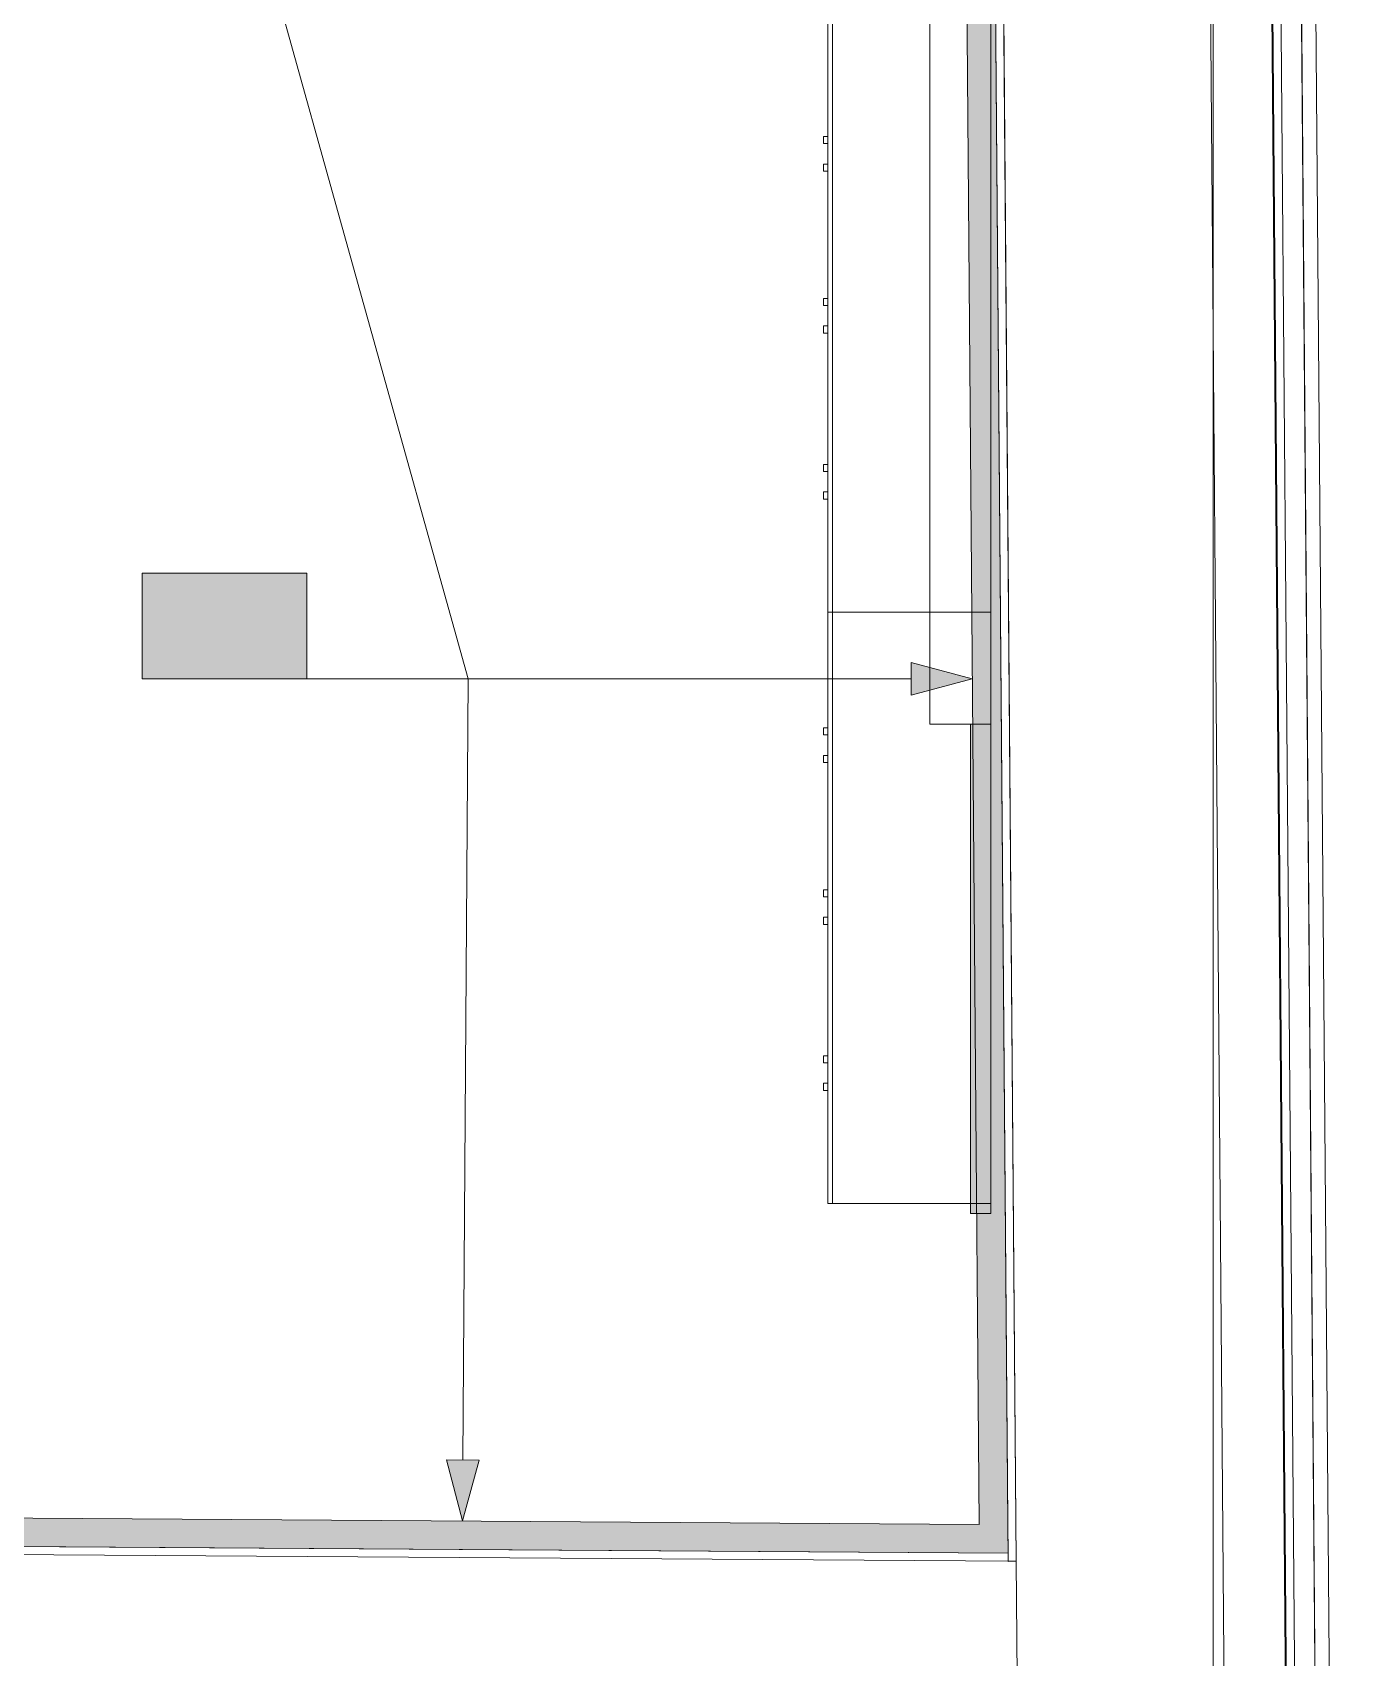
# Model space of a CAD drawing. Header units: millimetres. Extents: x 0 to 1189, y 0 to 841.
# Drawn here: x 828.23 to 860.32, y 654.78 to 694.63 of the extents above; entities that cross this region are included whole.
import ezdxf

# ---------------------------------------------------------------- set-up
doc = ezdxf.new("R2010")
doc.units = ezdxf.units.MM

msp = doc.modelspace()

# ---------------------------------------------------------------- hatches: boundary and pattern name
at = {"true_color": 0xf1d696}
h = msp.add_hatch(color=41, dxfattribs=at)
h.dxf.hatch_style = 2
h.paths.add_polyline_path([(850.9683, 716.908866), (851.668301, 716.908866), (852.141302, 658.040776), (851.441301, 658.044776)])
at = {"true_color": 0xffffff}
h = msp.add_hatch(color=7, dxfattribs=at)
h.dxf.hatch_style = 2
h.paths.add_polyline_path([(830.916269, 681.364812), (834.956276, 681.364812), (834.956276, 678.776808), (830.916269, 678.776808)])
h = msp.add_hatch(color=7, dxfattribs=at)
h.dxf.hatch_style = 2
h.paths.add_polyline_path([(830.916269, 681.364812), (834.956276, 681.364812), (834.956276, 678.776808), (830.916269, 678.776808)])
h = msp.add_hatch(color=7, dxfattribs=at)
h.dxf.hatch_style = 2
h.paths.add_polyline_path([(830.916269, 681.364812), (834.956276, 681.364812), (834.956276, 678.776808), (830.916269, 678.776808)])
at = {"true_color": 0x0077b0}
h = msp.add_hatch(color=144, dxfattribs=at)
h.paths.add_polyline_path([(832.127401, 679.968764), (832.127401, 680.775743), (832.09791, 680.932426), (832.008889, 681.063477), (831.880249, 681.14988), (831.723911, 681.179232), (831.567435, 681.14988), (831.436177, 681.063477), (831.34874, 680.932426), (831.320421, 680.775743), (831.320421, 679.968764), (831.34874, 679.812425), (831.436177, 679.683785), (831.567435, 679.594764), (831.723911, 679.565274), (831.880249, 679.594764), (832.008889, 679.683785), (832.09791, 679.812425)])
h.paths.add_polyline_path([(832.328043, 679.968764), (832.316889, 679.848108), (832.283463, 679.736082), (832.227816, 679.633048), (832.15, 679.539367), (832.058232, 679.462068), (831.956179, 679.407558), (831.844515, 679.375269), (831.723911, 679.364632), (831.602178, 679.375269), (831.490471, 679.407558), (831.388272, 679.462068), (831.295065, 679.539367), (831.217335, 679.633048), (831.161878, 679.736082), (831.128641, 679.848108), (831.117574, 679.968764), (831.117574, 680.775743), (831.128641, 680.897475), (831.161878, 681.009183), (831.217335, 681.111381), (831.295065, 681.204588), (831.388272, 681.282404), (831.490471, 681.338051), (831.602178, 681.371477), (831.723911, 681.382631), (831.844567, 681.37152), (831.956593, 681.338396), (832.059627, 681.283567), (832.153308, 681.207344), (832.229212, 681.113707), (832.283877, 681.010561), (832.316941, 680.897906), (832.328043, 680.775743)])
h = msp.add_hatch(color=144, dxfattribs=at)
h.paths.add_polyline_path([(832.127401, 679.968764), (832.127401, 680.775743), (832.09791, 680.932426), (832.008889, 681.063477), (831.880249, 681.14988), (831.723911, 681.179232), (831.567435, 681.14988), (831.436177, 681.063477), (831.34874, 680.932426), (831.320421, 680.775743), (831.320421, 679.968764), (831.34874, 679.812425), (831.436177, 679.683785), (831.567435, 679.594764), (831.723911, 679.565274), (831.880249, 679.594764), (832.008889, 679.683785), (832.09791, 679.812425)])
h.paths.add_polyline_path([(832.328043, 679.968764), (832.316889, 679.848108), (832.283463, 679.736082), (832.227816, 679.633048), (832.15, 679.539367), (832.058232, 679.462068), (831.956179, 679.407558), (831.844515, 679.375269), (831.723911, 679.364632), (831.602178, 679.375269), (831.490471, 679.407558), (831.388272, 679.462068), (831.295065, 679.539367), (831.217335, 679.633048), (831.161878, 679.736082), (831.128641, 679.848108), (831.117574, 679.968764), (831.117574, 680.775743), (831.128641, 680.897475), (831.161878, 681.009183), (831.217335, 681.111381), (831.295065, 681.204588), (831.388272, 681.282404), (831.490471, 681.338051), (831.602178, 681.371477), (831.723911, 681.382631), (831.844567, 681.37152), (831.956593, 681.338396), (832.059627, 681.283567), (832.153308, 681.207344), (832.229212, 681.113707), (832.283877, 681.010561), (832.316941, 680.897906), (832.328043, 680.775743)])
h = msp.add_hatch(color=144, dxfattribs=at)
h.paths.add_polyline_path([(832.127401, 679.968764), (832.127401, 680.775743), (832.09791, 680.932426), (832.008889, 681.063477), (831.880249, 681.14988), (831.723911, 681.179232), (831.567435, 681.14988), (831.436177, 681.063477), (831.34874, 680.932426), (831.320421, 680.775743), (831.320421, 679.968764), (831.34874, 679.812425), (831.436177, 679.683785), (831.567435, 679.594764), (831.723911, 679.565274), (831.880249, 679.594764), (832.008889, 679.683785), (832.09791, 679.812425)])
h.paths.add_polyline_path([(832.328043, 679.968764), (832.316889, 679.848108), (832.283463, 679.736082), (832.227816, 679.633048), (832.15, 679.539367), (832.058232, 679.462068), (831.956179, 679.407558), (831.844515, 679.375269), (831.723911, 679.364632), (831.602178, 679.375269), (831.490471, 679.407558), (831.388272, 679.462068), (831.295065, 679.539367), (831.217335, 679.633048), (831.161878, 679.736082), (831.128641, 679.848108), (831.117574, 679.968764), (831.117574, 680.775743), (831.128641, 680.897475), (831.161878, 681.009183), (831.217335, 681.111381), (831.295065, 681.204588), (831.388272, 681.282404), (831.490471, 681.338051), (831.602178, 681.371477), (831.723911, 681.382631), (831.844567, 681.37152), (831.956593, 681.338396), (832.059627, 681.283567), (832.153308, 681.207344), (832.229212, 681.113707), (832.283877, 681.010561), (832.316941, 680.897906), (832.328043, 680.775743)])
h = msp.add_hatch(color=144, dxfattribs=at)
h.dxf.hatch_style = 2
h.paths.add_polyline_path([(834.55052, 681.038121), (834.31901, 680.806611), (834.248454, 680.775743), (834.172318, 680.80103), (834.147031, 680.877167), (834.175143, 680.947722), (834.570364, 681.342943), (834.611154, 681.372296), (834.651944, 681.382631), (834.72808, 681.357068), (834.753367, 681.280656), (834.753367, 679.463299), (834.72808, 679.388541), (834.651944, 679.364632), (834.575807, 679.388541), (834.55052, 679.463299)])
h = msp.add_hatch(color=144, dxfattribs=at)
h.dxf.hatch_style = 2
h.paths.add_polyline_path([(834.55052, 681.038121), (834.31901, 680.806611), (834.248454, 680.775743), (834.172318, 680.80103), (834.147031, 680.877167), (834.175143, 680.947722), (834.570364, 681.342943), (834.611154, 681.372296), (834.651944, 681.382631), (834.72808, 681.357068), (834.753367, 681.280656), (834.753367, 679.463299), (834.72808, 679.388541), (834.651944, 679.364632), (834.575807, 679.388541), (834.55052, 679.463299)])
h = msp.add_hatch(color=144, dxfattribs=at)
h.dxf.hatch_style = 2
h.paths.add_polyline_path([(834.55052, 681.038121), (834.31901, 680.806611), (834.248454, 680.775743), (834.172318, 680.80103), (834.147031, 680.877167), (834.175143, 680.947722), (834.570364, 681.342943), (834.611154, 681.372296), (834.651944, 681.382631), (834.72808, 681.357068), (834.753367, 681.280656), (834.753367, 679.463299), (834.72808, 679.388541), (834.651944, 679.364632), (834.575807, 679.388541), (834.55052, 679.463299)])
h = msp.add_hatch(color=144, dxfattribs=at)
h.dxf.hatch_style = 2
h.paths.add_polyline_path([(833.640941, 679.866789), (832.833962, 679.866789), (832.757825, 679.892352), (832.732538, 679.968764), (832.757825, 680.0449), (832.833962, 680.070187), (833.640941, 680.070187), (833.717077, 680.0449), (833.742364, 679.968764), (833.717077, 679.892352)])
h = msp.add_hatch(color=144, dxfattribs=at)
h.dxf.hatch_style = 2
h.paths.add_polyline_path([(833.640941, 679.866789), (832.833962, 679.866789), (832.757825, 679.892352), (832.732538, 679.968764), (832.757825, 680.0449), (832.833962, 680.070187), (833.640941, 680.070187), (833.717077, 680.0449), (833.742364, 679.968764), (833.717077, 679.892352)])
h = msp.add_hatch(color=144, dxfattribs=at)
h.dxf.hatch_style = 2
h.paths.add_polyline_path([(833.640941, 679.866789), (832.833962, 679.866789), (832.757825, 679.892352), (832.732538, 679.968764), (832.757825, 680.0449), (832.833962, 680.070187), (833.640941, 680.070187), (833.717077, 680.0449), (833.742364, 679.968764), (833.717077, 679.892352)])
h = msp.add_hatch(color=144, dxfattribs=at)
h.dxf.hatch_style = 2
h.paths.add_polyline_path([(851.267301, 678.776808), (849.775298, 678.376807), (849.775298, 679.176808)])
at = {"true_color": 0x999999}
h = msp.add_hatch(color=253, dxfattribs=at)
h.dxf.hatch_style = 2
h.paths.add_polyline_path([(851.726301, 677.665806), (851.726301, 665.665788), (851.2263, 665.665788), (851.2263, 677.665806)])
at = {"true_color": 0x0077b0}
h = msp.add_hatch(color=144, dxfattribs=at)
h.dxf.hatch_style = 2
h.paths.add_polyline_path([(838.771281, 658.128776), (838.381281, 659.624778), (839.181282, 659.618778)])
at = {"true_color": 0xf1d696}
h = msp.add_hatch(color=41, dxfattribs=at)
h.dxf.hatch_style = 2
h.paths.add_polyline_path([(763.497166, 657.928776), (763.501166, 658.628777), (851.441301, 658.044776), (851.447301, 657.344775)])
h = msp.add_hatch(color=41, dxfattribs=at)
h.dxf.hatch_style = 2
h.paths.add_polyline_path([(851.441301, 658.044776), (852.141302, 658.040776), (852.147302, 657.340775)])
h = msp.add_hatch(color=41, dxfattribs=at)
h.dxf.hatch_style = 2
h.paths.add_polyline_path([(851.447301, 657.344775), (851.441301, 658.044776), (852.147302, 657.340775)])

# ---------------------------------------------------------------- linework, layer by layer
at = {"color": 7, "lineweight": 0}
for points in [[(857.17331, 238.825136), (857.17331, 730.151886)], [(859.449313, 725.459879), (860.321314, 617.378714)], [(859.096313, 725.109878), (859.968314, 617.374714)], [(859.971314, 617.374714), (859.102313, 725.109878)], [(858.996312, 647.72176), (858.376311, 724.409877)], [(858.402311, 724.409877), (859.022312, 647.72176)], [(859.222313, 647.72276), (858.600312, 724.609878)], [(851.662301, 717.608867), (852.146302, 657.137775)], [(852.141302, 658.040776), (851.662301, 717.608867)], [(851.855301, 717.809867), (852.346302, 657.138775)], [(852.346302, 657.138775), (851.862301, 717.609867)], [(856.929309, 717.809867), (857.49631, 647.70976)], [(850.9683, 716.908866), (851.441301, 658.044776)], [(851.441301, 658.044776), (763.501166, 658.628777)], [(762.797165, 657.933776), (852.147302, 657.340775)], [(852.147302, 657.340775), (852.141302, 658.040776)], [(852.346302, 657.138775), (784.054198, 657.592775)], [(852.147302, 657.340775), (784.055198, 657.792776)], [(852.146302, 657.140775), (852.147302, 657.340775)], [(852.146302, 657.137775), (852.346302, 657.138775)], [(852.376302, 653.338769), (852.346302, 657.138775)]]:
    msp.add_lwpolyline(points, dxfattribs=at)
at = {"color": 144, "lineweight": 0, "true_color": 0x0077b0}
for points in [[(828.675266, 715.470864), (838.908282, 678.776808)], [(830.916269, 681.364812), (834.956276, 681.364812)], [(830.916269, 678.776808), (830.916269, 681.364812)], [(830.916269, 681.364812), (834.956276, 681.364812)], [(830.916269, 678.776808), (830.916269, 681.364812)], [(830.916269, 681.364812), (834.956276, 681.364812)], [(830.916269, 678.776808), (830.916269, 681.364812)], [(834.956276, 681.364812), (834.956276, 678.776808)], [(834.956276, 681.364812), (834.956276, 678.776808)], [(834.956276, 681.364812), (834.956276, 678.776808)], [(849.775298, 678.376807), (849.775298, 679.176808)], [(851.267301, 678.776808), (849.775298, 679.176808)], [(834.956276, 678.776808), (830.916269, 678.776808)], [(834.956276, 678.776808), (830.916269, 678.776808)], [(834.956276, 678.776808), (830.916269, 678.776808)], [(838.908282, 678.776808), (834.956276, 678.776808)], [(838.908282, 678.776808), (834.956276, 678.776808)], [(838.908282, 678.776808), (834.956276, 678.776808)], [(838.781281, 659.621778), (838.908282, 678.776808)], [(849.775298, 678.776808), (838.908282, 678.776808)], [(851.267301, 678.776808), (849.775298, 678.376807)], [(838.381281, 659.624778), (839.181282, 659.619778)], [(838.771281, 658.128776), (838.381281, 659.624778)], [(838.771281, 658.128776), (839.181282, 659.619778)]]:
    msp.add_lwpolyline(points, dxfattribs=at)
at = {"color": 253, "lineweight": 0, "true_color": 0x999999}
for points in [[(850.226299, 697.665837), (850.226299, 677.665806)], [(851.726301, 677.665806), (851.726301, 697.665837)], [(847.726295, 694.915832), (847.726295, 680.41581)], [(847.846295, 694.915832), (847.846295, 680.41581)], [(851.726301, 680.41581), (851.726301, 694.915832)], [(847.726295, 692.075828), (847.624295, 692.075828)], [(847.624295, 692.075828), (847.624295, 691.902828)], [(847.624295, 691.902828), (847.726295, 691.902828)], [(847.726295, 691.902828), (847.726295, 692.075828)], [(847.726295, 691.399827), (847.624295, 691.399827)], [(847.624295, 691.399827), (847.624295, 691.225827)], [(847.726295, 691.225827), (847.726295, 691.399827)], [(847.624295, 691.225827), (847.726295, 691.225827)], [(847.726295, 688.106822), (847.624295, 688.106822)], [(847.624295, 688.106822), (847.624295, 687.933822)], [(847.624295, 687.933822), (847.726295, 687.933822)], [(847.726295, 687.933822), (847.726295, 688.106822)], [(847.726295, 687.430821), (847.624295, 687.430821)], [(847.624295, 687.430821), (847.624295, 687.256821)], [(847.726295, 687.256821), (847.726295, 687.430821)], [(847.624295, 687.256821), (847.726295, 687.256821)], [(847.726295, 684.036816), (847.624295, 684.036816)], [(847.624295, 684.036816), (847.624295, 683.862815)], [(847.624295, 683.862815), (847.726295, 683.862815)], [(847.726295, 683.862815), (847.726295, 684.036816)], [(847.726295, 683.359815), (847.624295, 683.359815)], [(847.624295, 683.359815), (847.624295, 683.186814)], [(847.726295, 683.186814), (847.726295, 683.359815)], [(847.624295, 683.186814), (847.726295, 683.186814)], [(847.726295, 680.41581), (851.726301, 680.41581)], [(851.726301, 680.41581), (847.726295, 680.41581)], [(847.726295, 680.41581), (847.726295, 665.915788)], [(847.846295, 680.41581), (847.846295, 665.915788)], [(851.726301, 665.915788), (851.726301, 680.41581)], [(847.726295, 677.575806), (847.624295, 677.575806)], [(847.624295, 677.575806), (847.624295, 677.402806)], [(847.624295, 677.402806), (847.726295, 677.402806)], [(847.726295, 677.402806), (847.726295, 677.575806)], [(850.226299, 677.665806), (851.726301, 677.665806)], [(851.726301, 677.665806), (851.2263, 677.665806)], [(851.2263, 677.665806), (851.2263, 665.665788)], [(851.726301, 665.665788), (851.726301, 677.665806)], [(847.726295, 676.899805), (847.624295, 676.899805)], [(847.624295, 676.899805), (847.624295, 676.725805)], [(847.624295, 676.725805), (847.726295, 676.725805)], [(847.726295, 676.725805), (847.726295, 676.899805)], [(847.726295, 673.6068), (847.624295, 673.6068)], [(847.624295, 673.6068), (847.624295, 673.4338)], [(847.624295, 673.4338), (847.726295, 673.4338)], [(847.726295, 673.4338), (847.726295, 673.6068)], [(847.726295, 672.930799), (847.624295, 672.930799)], [(847.624295, 672.930799), (847.624295, 672.756799)], [(847.624295, 672.756799), (847.726295, 672.756799)], [(847.726295, 672.756799), (847.726295, 672.930799)], [(847.726295, 669.536794), (847.624295, 669.536794)], [(847.624295, 669.536794), (847.624295, 669.362793)], [(847.726295, 669.362793), (847.726295, 669.536794)], [(847.624295, 669.362793), (847.726295, 669.362793)], [(847.726295, 668.859793), (847.624295, 668.859793)], [(847.624295, 668.859793), (847.624295, 668.686792)], [(847.624295, 668.686792), (847.726295, 668.686792)], [(847.726295, 668.686792), (847.726295, 668.859793)], [(847.726295, 665.915788), (851.726301, 665.915788)], [(851.2263, 665.665788), (851.726301, 665.665788)]]:
    msp.add_lwpolyline(points, dxfattribs=at)

doc.saveas('drawing.dxf')
